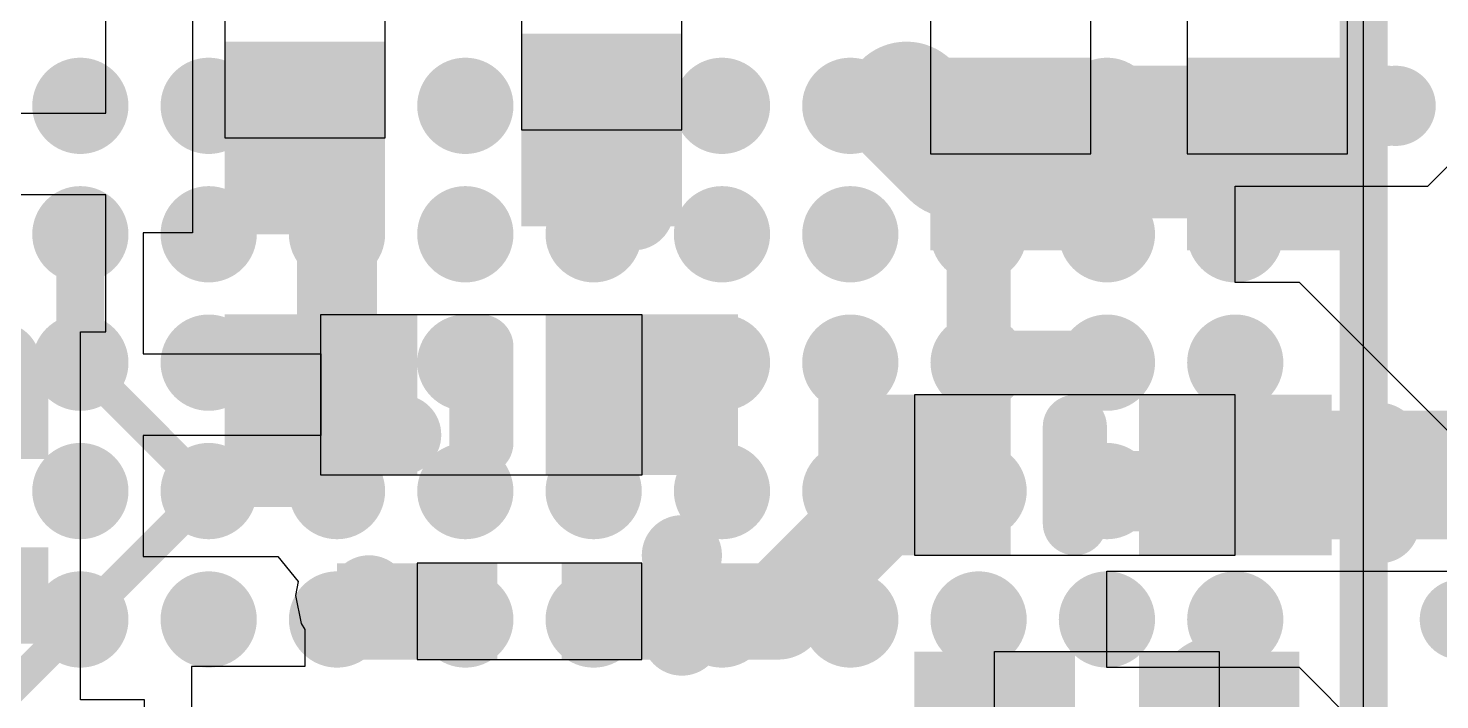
# Model space of a CAD drawing. Header units: millimetres. Extents: x 15 to 122, y 23 to 96.
# Drawn here: x 80.738 to 85.138, y 66.8 to 68.892 of the extents above; entities that cross this region are included whole.
import ezdxf

# ---------------------------------------------------------------- set-up
doc = ezdxf.new("R2010")
doc.units = ezdxf.units.MM
for name, color, linetype in [('Bottom Modules', 3, 'Continuous'), ('BottomLayer', 5, 'Continuous'), ('BottomOverlay', 54, 'Continuous'), ('BottomPaste', 16, 'Continuous'), ('TopLayer', 1, 'Continuous'), ('TopOverlay', 2, 'Continuous'), ('TopPaste', 8, 'Continuous'), ('TopSolder', 216, 'Continuous'), ('Upper Modules', 80, 'Continuous')]:
    doc.layers.add(name, color=color, linetype=linetype)

msp = doc.modelspace()

# ---------------------------------------------------------------- linework, layer by layer
at = {"layer": 'Bottom Modules'}
for points in [[(82.27498403999999, 69.57499673999999), (82.27498403999999, 68.57499874), (82.77498304, 68.57499874), (82.77498304, 69.57499673999999)], [(81.35002526, 69.54998028), (81.35002526, 68.54998228), (81.85002426, 68.54998228), (81.85002426, 69.54998028)], [(83.55000308, 69.50000324), (83.55000308, 68.5000027), (84.05000208, 68.5000027), (84.05000208, 69.50000324)], [(84.35002433999999, 69.49999815999999), (84.35002433999999, 68.50000015999998), (84.85002333999999, 68.50000015999998), (84.85002333999999, 69.49999815999999)], [(82.65002519999999, 68.00002402), (82.65002519999999, 67.50002502), (81.64997639999999, 67.50002502), (81.64997639999999, 68.00002402)], [(84.50001896, 67.25002298), (84.50001896, 67.75002198), (83.50002096, 67.75002198), (83.50002096, 67.25002298)], [(81.95002151999999, 67.22500144), (81.95002151999999, 66.92500204), (82.64999472, 66.92500204), (82.64999472, 67.22500144)], [(83.750023, 66.65000386), (83.750023, 66.95000326), (84.4499962, 66.95000326), (84.4499962, 66.65000386)]]:
    msp.add_lwpolyline(points, close=True, dxfattribs=at)
at = {"layer": 'BottomLayer'}
for p, q in [((80.97900492, 68.6269773), (80.97900492, 69.05397669999999)), ((81.25002545999999, 68.92526728), (81.25002545999999, 68.25402402)), ((79.77100632, 68.6269773), (80.97900492, 68.6269773)), ((80.97900492, 68.3729773), (79.77100632, 68.3729773)), ((80.97900492, 67.9459779), (80.97900492, 68.3729773)), ((81.25002545999999, 68.25402402), (81.09597699999999, 68.25402402)), ((81.09597699999999, 68.25402402), (81.09597699999999, 67.87702451999999)), ((80.89999822, 67.45000988), (80.89999822, 67.9459779)), ((80.89999822, 67.9459779), (80.97900492, 67.9459779)), ((81.09597699999999, 67.87702451999999), (81.6499764, 67.87702451999999)), ((81.6499764, 67.87702451999999), (81.6499764, 67.62302452)), ((81.6499764, 67.62302452), (81.09597699999999, 67.62302452)), ((81.09597699999999, 67.62302452), (81.09597699999999, 67.24602501999999)), ((80.9000033, 67.45000988), (80.89999822, 67.45000988)), ((80.90000583999999, 67.37499606), (80.9000033, 67.45000988)), ((80.90000076, 66.87500213999999), (80.90000076, 67.37499606)), ((80.90000076, 67.37499606), (80.90000076, 67.37499606)), ((80.90000076, 67.37499606), (80.90000076, 67.37499351999999)), ((80.90000076, 67.37499351999999), (80.90000583999999, 67.37499606)), ((81.09597699999999, 67.24602501999999), (81.5158517, 67.24602501999999)), ((81.5158517, 67.24602501999999), (81.57929328, 67.16872266)), ((81.57929328, 67.16872266), (81.57059631999999, 67.12500164)), ((81.57059631999999, 67.12500164), (81.58805882, 67.03721162)), ((81.58805882, 67.03721162), (81.60002222, 67.01930716)), ((81.60002222, 67.01930716), (81.60002222, 66.90402418)), ((81.60002222, 66.90402418), (81.24597415999999, 66.90402418)), ((81.24597415999999, 66.90402418), (81.24597415999999, 66.52702468)), ((80.9000033, 66.87500213999999), (80.90000076, 66.87500213999999)), ((80.9000033, 66.8749996), (80.9000033, 66.87500213999999)), ((80.9000033, 66.80002388), (80.9000033, 66.8749996)), ((80.9000033, 66.8749996), (80.9000033, 66.8749996)), ((80.9000033, 66.8749996), (80.9000033, 66.8749996)), ((81.10001813999999, 66.80002388), (80.9000033, 66.80002388)), ((81.10001813999999, 66.10002528), (81.10001813999999, 66.80002388))]:
    msp.add_line(p, q, dxfattribs=at)
for points, const_width in [([(82.56250188, 68.72500097999999, 1), (82.68750036, 68.72500097999999, 1)], 0.12499848), ([(83.37500216, 68.64999986, 1), (83.57500175999999, 68.64999986, 1)], 0.1999996), ([(81.43750032, 68.64999986, 1), (81.5624988, 68.64999986, 1)], 0.12499848), ([(83.41250271999999, 68.64999986, 1), (83.5375012, 68.64999986, 1)], 0.12499848), ([(83.8875005, 68.64999986, 1), (84.01249897999999, 68.64999986, 1)], 0.12499848), ([(83.52499931999999, 68.5000027, 1), (83.72499891999999, 68.5000027, 1)], 0.1999996), ([(83.52499931999999, 68.5000027, 1), (83.72499891999999, 68.5000027, 1)], 0.1999996), ([(83.70000277999999, 68.5000027, 1), (83.90000237999999, 68.5000027, 1)], 0.1999996), ([(83.84999993999999, 68.5000027, 1), (84.04999954, 68.5000027, 1)], 0.1999996), ([(84.50002149999999, 68.5000027, 1), (84.7000211, 68.5000027, 1)], 0.1999996), ([(84.50002149999999, 68.5000027, 1), (84.7000211, 68.5000027, 1)], 0.1999996), ([(84.50002404, 68.50000016, 1), (84.70002364, 68.50000016, 1)], 0.1999996), ([(81.43750032, 68.37499914, 1), (81.5624988, 68.37499914, 1)], 0.12499848), ([(82.56250188, 68.32500178, 1), (82.68750036, 68.32500178, 1)], 0.12499848), ([(81.41250164, 67.87500014, 1), (81.53750011999999, 67.87500014, 1)], 0.12499848), ([(81.76250094, 67.87500014, 1), (81.88749942, 67.87500014, 1)], 0.12499848), ([(80.58750202, 67.85000146, 1), (80.71250049999999, 67.85000146, 1)], 0.12499848), ([(82.46250208, 67.72500044, 1), (82.58750056, 67.72500044, 1)], 0.12499848), ([(82.71250158, 67.72500044, 1), (82.83750006, 67.72500044, 1)], 0.12499848), ([(83.61250231999999, 67.65000186, 1), (83.73750079999999, 67.65000186, 1)], 0.12499848), ([(81.58750255999999, 67.62500064, 1), (81.71250103999999, 67.62500064, 1)], 0.12499848), ([(81.83750205999999, 67.62500064, 1), (81.96250054, 67.62500064, 1)], 0.12499848), ([(84.88750103999999, 67.60000196, 1), (85.01249951999999, 67.60000196, 1)], 0.12499848), ([(84.40001916, 67.50002248, 1), (84.60001876, 67.50002248, 1)], 0.1999996), ([(83.42502238, 67.50002248, 1), (83.57501954, 67.50002248, 1)], 0.1499997), ([(83.61250231999999, 67.37500114, 1), (83.73750079999999, 67.37500114, 1)], 0.12499848), ([(84.88750103999999, 67.34999992, 1), (85.01249951999999, 67.34999992, 1)], 0.12499848), ([(82.71250158, 67.25000265999999, 1), (82.83750006, 67.25000265999999, 1)], 0.12499848), ([(81.73750226, 67.12500164, 1), (81.86250074, 67.12500164, 1)], 0.12499848), ([(82.57499614, 67.07500173999999, 1), (82.7249933, 67.07500173999999, 1)], 0.1499997), ([(83.00000164, 67.07500173999999, 1), (83.14999879999999, 67.07500173999999, 1)], 0.1499997), ([(83.00000164, 67.07500173999999, 1), (83.14999879999999, 67.07500173999999, 1)], 0.1499997), ([(82.71250158, 67.00000062, 1), (82.83750006, 67.00000062, 1)], 0.12499848), ([(84.3499964, 66.80000356, 1), (84.549996, 66.80000356, 1)], 0.1999996), ([(83.68752375999999, 66.80000356, 1), (83.81252223999999, 66.80000356, 1)], 0.12499848), ([(84.26250102, 66.75000112, 1), (84.38749949999999, 66.75000112, 1)], 0.12499848), ([(84.51250051999999, 66.75000112, 1), (84.63749899999999, 66.75000112, 1)], 0.12499848)]:
    msp.add_lwpolyline(points, format="xyb", close=True, dxfattribs=dict(at, const_width=const_width))
for points, const_width in [([(83.47500196, 68.64999986), (83.62499912, 68.5000027)], 0.3999992), ([(83.62499912, 68.5000027), (83.80000258, 68.5000027)], 0.3999992), ([(83.94999974, 68.5000027), (84.6000213, 68.5000027)], 0.3999992), ([(84.6000213, 68.5000027), (84.60002383999999, 68.50000016)], 0.3999992), ([(84.50001895999999, 67.50002248), (85.59996342, 67.50002248)], 0.3999992), ([(83.07500021999999, 67.07500173999999), (83.50002096, 67.50002248)], 0.2999994), ([(82.64999472, 67.07500173999999), (83.07500021999999, 67.07500173999999)], 0.2999994), ([(84.4499962, 65.97500647999999), (84.4499962, 66.80000356)], 0.3999992)]:
    msp.add_lwpolyline(points, dxfattribs=dict(at, const_width=const_width))
for points in [[(82.27498403999999, 68.27499934), (82.77498304, 68.27499934), (82.27498403999999, 68.87499814), (82.77498304, 68.87499814)], [(81.35002526, 68.24998287999999), (81.85002426, 68.24998287999999), (81.35002526, 68.84998168), (81.85002426, 68.84998168)], [(83.55000308, 68.20000329999999), (84.05000208, 68.20000329999999), (83.55000308, 68.8000021), (84.05000208, 68.8000021)], [(84.35002433999999, 68.20000076), (84.85002333999999, 68.20000076), (84.35002433999999, 68.79999955999999), (84.85002333999999, 68.79999955999999)], [(81.94997579999999, 67.50002502), (81.94997579999999, 68.00002402), (81.349977, 67.50002502), (81.349977, 68.00002402)], [(82.95002459999999, 67.50002502), (82.95002459999999, 68.00002402), (82.3500258, 67.50002502), (82.3500258, 68.00002402)], [(80.79999842, 67.5500046), (80.79999842, 67.850004), (80.29999941999999, 67.5500046), (80.29999941999999, 67.850004)], [(83.80002035999999, 67.25002298), (83.80002035999999, 67.75002198), (83.20002156, 67.25002298), (83.20002156, 67.75002198)], [(84.80001836, 67.25002298), (84.80001836, 67.75002198), (84.20001956, 67.25002298), (84.20001956, 67.75002198)], [(80.80000095999999, 66.9749994), (80.80000095999999, 67.27499879999999), (80.30000195999999, 66.9749994), (80.30000195999999, 67.27499879999999)], [(81.70002201999999, 67.22500144), (81.70002201999999, 66.92500204), (82.20002102, 67.22500144), (82.20002102, 66.92500204)], [(82.39999522, 67.22500144), (82.39999522, 66.92500204), (82.89999422, 67.22500144), (82.89999422, 66.92500204)], [(83.5000235, 66.95000326), (83.5000235, 66.65000386), (84.0000225, 66.95000326), (84.0000225, 66.65000386)], [(84.1999967, 66.95000326), (84.1999967, 66.65000386), (84.6999957, 66.95000326), (84.6999957, 66.65000386)]]:
    msp.add_solid(points, dxfattribs=at)
at = {"layer": 'BottomOverlay', "const_width": 0.1999996}
for points in [[(82.1500008, 67.60001212), (82.1500008, 67.89998612)], [(83.99999455999999, 67.35001007999999), (83.99999455999999, 67.64998408)]]:
    msp.add_lwpolyline(points, dxfattribs=at)
at = {"layer": 'BottomOverlay', "const_width": 0.0999998}
for points in [[(82.1000009, 67.89998612, 1), (82.20000069999999, 67.89998612, 1)], [(83.94999466, 67.64998408, 1), (84.04999446, 67.64998408, 1)], [(82.1000009, 67.60001212, 1), (82.20000069999999, 67.60001212, 1)], [(83.94999466, 67.35001007999999, 1), (84.04999446, 67.35001007999999, 1)]]:
    msp.add_lwpolyline(points, format="xyb", close=True, dxfattribs=at)
at = {"layer": 'BottomPaste'}
for points in [[(82.27498403999999, 68.27499934), (82.77498304, 68.27499934), (82.27498403999999, 68.87499814), (82.77498304, 68.87499814)], [(82.27498403999999, 68.27499934), (82.77498304, 68.27499934), (82.27498403999999, 68.87499814), (82.77498304, 68.87499814)], [(81.35002526, 68.24998287999999), (81.85002426, 68.24998287999999), (81.35002526, 68.84998168), (81.85002426, 68.84998168)], [(81.35002526, 68.24998287999999), (81.85002426, 68.24998287999999), (81.35002526, 68.84998168), (81.85002426, 68.84998168)], [(83.55000308, 68.20000329999999), (84.05000208, 68.20000329999999), (83.55000308, 68.8000021), (84.05000208, 68.8000021)], [(83.55000308, 68.20000329999999), (84.05000208, 68.20000329999999), (83.55000308, 68.8000021), (84.05000208, 68.8000021)], [(84.35002433999999, 68.20000076), (84.85002333999999, 68.20000076), (84.35002433999999, 68.79999955999999), (84.85002333999999, 68.79999955999999)], [(84.35002433999999, 68.20000076), (84.85002333999999, 68.20000076), (84.35002433999999, 68.79999955999999), (84.85002333999999, 68.79999955999999)], [(81.94997579999999, 67.50002502), (81.94997579999999, 68.00002402), (81.349977, 67.50002502), (81.349977, 68.00002402)], [(81.94997579999999, 67.50002502), (81.94997579999999, 68.00002402), (81.349977, 67.50002502), (81.349977, 68.00002402)], [(82.95002459999999, 67.50002502), (82.95002459999999, 68.00002402), (82.3500258, 67.50002502), (82.3500258, 68.00002402)], [(82.95002459999999, 67.50002502), (82.95002459999999, 68.00002402), (82.3500258, 67.50002502), (82.3500258, 68.00002402)], [(80.79999842, 67.5500046), (80.79999842, 67.850004), (80.29999941999999, 67.5500046), (80.29999941999999, 67.850004)], [(80.79999842, 67.5500046), (80.79999842, 67.850004), (80.29999941999999, 67.5500046), (80.29999941999999, 67.850004)], [(83.80002035999999, 67.25002298), (83.80002035999999, 67.75002198), (83.20002156, 67.25002298), (83.20002156, 67.75002198)], [(83.80002035999999, 67.25002298), (83.80002035999999, 67.75002198), (83.20002156, 67.25002298), (83.20002156, 67.75002198)], [(84.80001836, 67.25002298), (84.80001836, 67.75002198), (84.20001956, 67.25002298), (84.20001956, 67.75002198)], [(84.80001836, 67.25002298), (84.80001836, 67.75002198), (84.20001956, 67.25002298), (84.20001956, 67.75002198)], [(80.80000095999999, 66.9749994), (80.80000095999999, 67.27499879999999), (80.30000195999999, 66.9749994), (80.30000195999999, 67.27499879999999)], [(80.80000095999999, 66.9749994), (80.80000095999999, 67.27499879999999), (80.30000195999999, 66.9749994), (80.30000195999999, 67.27499879999999)], [(81.70002201999999, 67.22500144), (81.70002201999999, 66.92500204), (82.20002102, 67.22500144), (82.20002102, 66.92500204)], [(81.70002201999999, 67.22500144), (81.70002201999999, 66.92500204), (82.20002102, 67.22500144), (82.20002102, 66.92500204)], [(82.39999522, 67.22500144), (82.39999522, 66.92500204), (82.89999422, 67.22500144), (82.89999422, 66.92500204)], [(82.39999522, 67.22500144), (82.39999522, 66.92500204), (82.89999422, 67.22500144), (82.89999422, 66.92500204)], [(83.5000235, 66.95000326), (83.5000235, 66.65000386), (84.0000225, 66.95000326), (84.0000225, 66.65000386)], [(83.5000235, 66.95000326), (83.5000235, 66.65000386), (84.0000225, 66.95000326), (84.0000225, 66.65000386)], [(84.1999967, 66.95000326), (84.1999967, 66.65000386), (84.6999957, 66.95000326), (84.6999957, 66.65000386)], [(84.1999967, 66.95000326), (84.1999967, 66.65000386), (84.6999957, 66.95000326), (84.6999957, 66.65000386)]]:
    msp.add_solid(points, dxfattribs=at)
at = {"layer": 'TopLayer'}
for p, q in [((85.09999997999999, 68.40000035999999), (85.39999938, 68.69999976)), ((84.50000118, 68.10000096), (84.50000118, 68.40000035999999)), ((84.50000118, 68.40000035999999), (85.09999997999999, 68.40000035999999)), ((84.70000078, 68.10000096), (84.50000118, 68.10000096)), ((85.40000192, 67.39999981999999), (84.70000078, 68.10000096)), ((84.10000198, 66.90000082), (84.10000198, 67.20000021999999)), ((84.10000198, 67.20000021999999), (87.60000006, 67.20000021999999)), ((84.70000078, 66.90000082), (84.10000198, 66.90000082)), ((84.90000038, 66.70000121999999), (84.70000078, 66.90000082))]:
    msp.add_line(p, q, dxfattribs=at)
for points, const_width in [([(80.82499709999999, 68.64997953999999, 1), (80.97499426, 68.64997953999999, 1)], 0.1499997), ([(80.83749644, 68.64997953999999, 1), (80.96249492, 68.64997953999999, 1)], 0.12499848), ([(81.2249963, 68.64997953999999, 1), (81.37499346, 68.64997953999999, 1)], 0.1499997), ([(81.23749563999999, 68.64999478, 1), (81.36249412, 68.64999478, 1)], 0.12499848), ([(81.62499804, 68.64997953999999, 1), (81.77499519999999, 68.64997953999999, 1)], 0.1499997), ([(81.63749738, 68.64997953999999, 1), (81.76249586, 68.64997953999999, 1)], 0.12499848), ([(82.02499723999999, 68.64997953999999, 1), (82.17499439999999, 68.64997953999999, 1)], 0.1499997), ([(82.03749658, 68.64997953999999, 1), (82.16249506, 68.64997953999999, 1)], 0.12499848), ([(82.42499644, 68.64997953999999, 1), (82.5749936, 68.64997953999999, 1)], 0.1499997), ([(82.43749577999999, 68.64997953999999, 1), (82.56249426, 68.64997953999999, 1)], 0.12499848), ([(82.82499818, 68.64997953999999, 1), (82.97499533999999, 68.64997953999999, 1)], 0.1499997), ([(82.83749752, 68.64997953999999, 1), (82.962496, 68.64997953999999, 1)], 0.12499848), ([(83.22499737999999, 68.64997953999999, 1), (83.37499453999999, 68.64997953999999, 1)], 0.1499997), ([(83.23749672, 68.64997953999999, 1), (83.3624952, 68.64997953999999, 1)], 0.12499848), ([(83.62499658, 68.64997953999999, 1), (83.77499374, 68.64997953999999, 1)], 0.1499997), ([(83.63749591999999, 68.64997953999999, 1), (83.7624944, 68.64997953999999, 1)], 0.12499848), ([(84.02499578, 68.64997953999999, 1), (84.17499294, 68.64997953999999, 1)], 0.1499997), ([(84.03749511999999, 68.64997953999999, 1), (84.16249359999999, 68.64997953999999, 1)], 0.12499848), ([(84.03749511999999, 68.64997953999999, 1), (84.16249359999999, 68.64997953999999, 1)], 0.12499848), ([(84.42499751999999, 68.64997953999999, 1), (84.57499467999999, 68.64997953999999, 1)], 0.1499997), ([(84.43749432, 68.64997953999999, 1), (84.5624928, 68.64997953999999, 1)], 0.12499848), ([(84.43749686, 68.64997953999999, 1), (84.56249534, 68.64997953999999, 1)], 0.12499848), ([(84.43749686, 68.64997953999999, 1), (84.56249534, 68.64997953999999, 1)], 0.12499848), ([(84.91248193999999, 68.64997953999999, 1), (85.03748042, 68.64997953999999, 1)], 0.12499848), ([(84.91248193999999, 68.64997953999999, 1), (85.03748042, 68.64997953999999, 1)], 0.12499848), ([(84.91250226, 68.64999986, 1), (85.03750074, 68.64999986, 1)], 0.12499848), ([(84.93750093999999, 68.64999986, 1), (85.06249942, 68.64999986, 1)], 0.12499848), ([(81.24999498, 68.64999478, 1), (81.34999477999999, 68.64999478, 1)], 0.0999998), ([(81.24999498, 68.64997953999999, 1), (81.34999477999999, 68.64997953999999, 1)], 0.0999998), ([(80.82499709999999, 68.24998034, 1), (80.97499426, 68.24998034, 1)], 0.1499997), ([(81.2249963, 68.24998034, 1), (81.37499346, 68.24998034, 1)], 0.1499997), ([(81.62499804, 68.24998034, 1), (81.77499519999999, 68.24998034, 1)], 0.1499997), ([(82.02499723999999, 68.24998034, 1), (82.17499439999999, 68.24998034, 1)], 0.1499997), ([(82.42499644, 68.24998034, 1), (82.5749936, 68.24998034, 1)], 0.1499997), ([(82.82499818, 68.24998034, 1), (82.97499533999999, 68.24998034, 1)], 0.1499997), ([(83.22499737999999, 68.24998034, 1), (83.37499453999999, 68.24998034, 1)], 0.1499997), ([(83.62499658, 68.24998034, 1), (83.77499374, 68.24998034, 1)], 0.1499997), ([(84.02499578, 68.24998034, 1), (84.17499294, 68.24998034, 1)], 0.1499997), ([(84.42499751999999, 68.24998034, 1), (84.57499467999999, 68.24998034, 1)], 0.1499997), ([(81.23749563999999, 68.24998034, 1), (81.36249412, 68.24998034, 1)], 0.12499848), ([(81.63749738, 68.24998034, 1), (81.76249586, 68.24998034, 1)], 0.12499848), ([(82.03749658, 68.24998034, 1), (82.16249506, 68.24998034, 1)], 0.12499848), ([(82.43749577999999, 68.24998034, 1), (82.56249426, 68.24998034, 1)], 0.12499848), ([(82.83749752, 68.24998034, 1), (82.962496, 68.24998034, 1)], 0.12499848), ([(83.23749672, 68.24998034, 1), (83.3624952, 68.24998034, 1)], 0.12499848), ([(83.64999526, 68.24998034, 1), (83.74999505999999, 68.24998034, 1)], 0.0999998), ([(84.03749511999999, 68.24999303999999, 1), (84.16249359999999, 68.24999303999999, 1)], 0.12499848), ([(84.03749511999999, 68.24999303999999, 1), (84.16249359999999, 68.24999303999999, 1)], 0.12499848), ([(84.03749511999999, 68.24998034, 1), (84.16249359999999, 68.24998034, 1)], 0.12499848), ([(80.86249511999999, 68.24998034, 1), (80.93749624, 68.24998034, 1)], 0.07499858), ([(80.82499709999999, 67.84998114, 1), (80.97499426, 67.84998114, 1)], 0.1499997), ([(81.2249963, 67.84998114, 1), (81.37499346, 67.84998114, 1)], 0.1499997), ([(81.62499804, 67.84998114, 1), (81.77499519999999, 67.84998114, 1)], 0.1499997), ([(82.02499723999999, 67.84998114, 1), (82.17499439999999, 67.84998114, 1)], 0.1499997), ([(82.42499644, 67.84998114, 1), (82.5749936, 67.84998114, 1)], 0.1499997), ([(82.82499818, 67.84998114, 1), (82.97499533999999, 67.84998114, 1)], 0.1499997), ([(83.22499737999999, 67.84998114, 1), (83.37499453999999, 67.84998114, 1)], 0.1499997), ([(83.62499658, 67.84998114, 1), (83.77499374, 67.84998114, 1)], 0.1499997), ([(84.02499578, 67.84998114, 1), (84.17499294, 67.84998114, 1)], 0.1499997), ([(84.42499751999999, 67.84998114, 1), (84.57499467999999, 67.84998114, 1)], 0.1499997), ([(80.83750151999999, 67.85000146, 1), (80.96249999999999, 67.85000146, 1)], 0.12499848), ([(81.23749563999999, 67.84998114, 1), (81.36249412, 67.84998114, 1)], 0.12499848), ([(81.63749738, 67.85000654, 1), (81.76249586, 67.85000654, 1)], 0.12499848), ([(81.63749738, 67.85000654, 1), (81.76249586, 67.85000654, 1)], 0.12499848), ([(81.63750246, 67.85000146, 1), (81.76250094, 67.85000146, 1)], 0.12499848), ([(81.63750246, 67.85000146, 1), (81.76250094, 67.85000146, 1)], 0.12499848), ([(82.43749577999999, 67.84998114, 1), (82.56249426, 67.84998114, 1)], 0.12499848), ([(82.83749752, 67.84998114, 1), (82.962496, 67.84998114, 1)], 0.12499848), ([(83.23749672, 67.84998114, 1), (83.3624952, 67.84998114, 1)], 0.12499848), ([(83.63749591999999, 67.84999638, 1), (83.7624944, 67.84999638, 1)], 0.12499848), ([(83.64999526, 67.84999638, 1), (83.74999505999999, 67.84999638, 1)], 0.0999998), ([(83.64999526, 67.84999638, 1), (83.74999505999999, 67.84999638, 1)], 0.0999998), ([(83.64999526, 67.84998114, 1), (83.74999505999999, 67.84998114, 1)], 0.0999998), ([(83.64999526, 67.84998114, 1), (83.74999505999999, 67.84998114, 1)], 0.0999998), ([(84.04999446, 67.84998114, 1), (84.14999426, 67.84998114, 1)], 0.0999998), ([(84.43749686, 67.84998114, 1), (84.56249534, 67.84998114, 1)], 0.12499848), ([(80.86249511999999, 67.84998114, 1), (80.93749624, 67.84998114, 1)], 0.07499858), ([(80.874997, 67.84998114, 1), (80.92499436, 67.84998114, 1)], 0.0499999), ([(80.82499709999999, 67.44997939999999, 1), (80.97499426, 67.44997939999999, 1)], 0.1499997), ([(81.2249963, 67.44997939999999, 1), (81.37499346, 67.44997939999999, 1)], 0.1499997), ([(81.62499804, 67.44997939999999, 1), (81.77499519999999, 67.44997939999999, 1)], 0.1499997), ([(82.02499723999999, 67.44997939999999, 1), (82.17499439999999, 67.44997939999999, 1)], 0.1499997), ([(82.42499644, 67.44997939999999, 1), (82.5749936, 67.44997939999999, 1)], 0.1499997), ([(82.82499818, 67.44997939999999, 1), (82.97499533999999, 67.44997939999999, 1)], 0.1499997), ([(83.22499737999999, 67.44997939999999, 1), (83.37499453999999, 67.44997939999999, 1)], 0.1499997), ([(83.62499658, 67.44997939999999, 1), (83.77499374, 67.44997939999999, 1)], 0.1499997), ([(84.02499578, 67.44997939999999, 1), (84.17499294, 67.44997939999999, 1)], 0.1499997), ([(84.42499751999999, 67.44997939999999, 1), (84.57499467999999, 67.44997939999999, 1)], 0.1499997), ([(80.83750151999999, 67.44999972, 1), (80.96249999999999, 67.44999972, 1)], 0.12499848), ([(82.03749658, 67.44997939999999, 1), (82.16249506, 67.44997939999999, 1)], 0.12499848), ([(82.83749752, 67.44997939999999, 1), (82.962496, 67.44997939999999, 1)], 0.12499848), ([(83.23749672, 67.44997939999999, 1), (83.3624952, 67.44997939999999, 1)], 0.12499848), ([(83.637501, 67.44999972, 1), (83.76249947999999, 67.44999972, 1)], 0.12499848), ([(84.03749511999999, 67.4499921, 1), (84.16249359999999, 67.4499921, 1)], 0.12499848), ([(84.03749511999999, 67.4499921, 1), (84.16249359999999, 67.4499921, 1)], 0.12499848), ([(84.03749511999999, 67.44997939999999, 1), (84.16249359999999, 67.44997939999999, 1)], 0.12499848), ([(84.03750274, 67.44999972, 1), (84.16250122, 67.44999972, 1)], 0.12499848), ([(84.03752306, 67.44997939999999, 1), (84.16252154, 67.44997939999999, 1)], 0.12499848), ([(84.03752306, 67.44997939999999, 1), (84.16252154, 67.44997939999999, 1)], 0.12499848), ([(84.43749686, 67.44997939999999, 1), (84.56249534, 67.44997939999999, 1)], 0.12499848), ([(84.43749686, 67.44997939999999, 1), (84.56249534, 67.44997939999999, 1)], 0.12499848), ([(84.43751718, 67.44999972, 1), (84.56251565999999, 67.44999972, 1)], 0.12499848), ([(84.43751718, 67.44999972, 1), (84.56251565999999, 67.44999972, 1)], 0.12499848), ([(84.88750103999999, 67.44999972, 1), (85.01249951999999, 67.44999972, 1)], 0.12499848), ([(84.88750103999999, 67.44999972, 1), (85.01249951999999, 67.44999972, 1)], 0.12499848), ([(81.27499619999999, 67.44998194, 1), (81.32499356, 67.44998194, 1)], 0.0499999), ([(81.27499619999999, 67.44998194, 1), (81.32499356, 67.44998194, 1)], 0.0499999), ([(81.27499619999999, 67.44997939999999, 1), (81.32499356, 67.44997939999999, 1)], 0.0499999), ([(81.27499619999999, 67.44997939999999, 1), (81.32499356, 67.44997939999999, 1)], 0.0499999), ([(81.27499619999999, 67.44997939999999, 1), (81.32499356, 67.44997939999999, 1)], 0.0499999), ([(81.67499794, 67.44997939999999, 1), (81.72499529999999, 67.44997939999999, 1)], 0.0499999), ([(80.82499709999999, 67.0499802, 1), (80.97499426, 67.0499802, 1)], 0.1499997), ([(81.2249963, 67.0499802, 1), (81.37499346, 67.0499802, 1)], 0.1499997), ([(81.62499804, 67.0499802, 1), (81.77499519999999, 67.0499802, 1)], 0.1499997), ([(82.02499723999999, 67.0499802, 1), (82.17499439999999, 67.0499802, 1)], 0.1499997), ([(82.42499644, 67.0499802, 1), (82.5749936, 67.0499802, 1)], 0.1499997), ([(82.82499818, 67.0499802, 1), (82.97499533999999, 67.0499802, 1)], 0.1499997), ([(83.22499737999999, 67.0499802, 1), (83.37499453999999, 67.0499802, 1)], 0.1499997), ([(83.62499658, 67.0499802, 1), (83.77499374, 67.0499802, 1)], 0.1499997), ([(84.02499578, 67.0499802, 1), (84.17499294, 67.0499802, 1)], 0.1499997), ([(84.42499751999999, 67.0499802, 1), (84.57499467999999, 67.0499802, 1)], 0.1499997), ([(80.83749644, 67.0499802, 1), (80.96249492, 67.0499802, 1)], 0.12499848), ([(81.23749563999999, 67.0499802, 1), (81.36249412, 67.0499802, 1)], 0.12499848), ([(81.63749738, 67.0499802, 1), (81.76249586, 67.0499802, 1)], 0.12499848), ([(82.83749752, 67.0499802, 1), (82.962496, 67.0499802, 1)], 0.12499848), ([(83.23749672, 67.0499802, 1), (83.3624952, 67.0499802, 1)], 0.12499848), ([(83.63749591999999, 67.0499802, 1), (83.7624944, 67.0499802, 1)], 0.12499848), ([(84.03749511999999, 67.04999289999999, 1), (84.16249359999999, 67.04999289999999, 1)], 0.12499848), ([(84.03749511999999, 67.04999289999999, 1), (84.16249359999999, 67.04999289999999, 1)], 0.12499848), ([(84.03749511999999, 67.0499802, 1), (84.16249359999999, 67.0499802, 1)], 0.12499848), ([(84.43749686, 67.0499802, 1), (84.56249534, 67.0499802, 1)], 0.12499848), ([(85.13750053999999, 67.05000052, 1), (85.26249901999999, 67.05000052, 1)], 0.12499848), ([(80.874997, 67.0499802, 1), (80.92499436, 67.0499802, 1)], 0.0499999), ([(80.874997, 67.0499802, 1), (80.92499436, 67.0499802, 1)], 0.0499999)]:
    msp.add_lwpolyline(points, format="xyb", close=True, dxfattribs=dict(at, const_width=const_width))
for points, const_width in [([(84.09999436, 68.64997953999999), (84.49999609999999, 68.64997953999999)], 0.2499995), ([(84.49999609999999, 68.64997953999999), (84.97498118, 68.64997953999999)], 0.2499995), ([(84.97498118, 68.64997953999999), (84.97500149999999, 68.64999986)], 0.2499995), ([(81.29999488, 68.64997953999999), (81.29999488, 68.64999478)], 0.1999996), ([(81.69999662, 67.85000654), (81.69999662, 68.24998034)], 0.2499995), ([(83.69999516, 67.84999638), (83.69999516, 68.24998034)], 0.1999996), ([(84.09999436, 68.24998034), (84.09999436, 68.24999303999999)], 0.2499995), ([(80.89999567999999, 67.84998114), (80.89999567999999, 68.24998034)], 0.1499997), ([(81.69999662, 67.85000654), (81.7000017, 67.85000146)], 0.2499995), ([(83.69999516, 67.84998114), (83.69999516, 67.84999638)], 0.1999996), ([(83.69999516, 67.84998114), (84.09999436, 67.84998114)], 0.1999996), ([(80.89999567999999, 67.84998114), (81.29999488, 67.44998194)], 0.0999998), ([(84.09999436, 67.44997939999999), (84.09999436, 67.4499921)], 0.2499995), ([(84.10000198, 67.44999972), (84.10002229999999, 67.44997939999999)], 0.2499995), ([(84.10002229999999, 67.44997939999999), (84.49999609999999, 67.44997939999999)], 0.2499995), ([(84.49999609999999, 67.44997939999999), (84.50001642, 67.44999972)], 0.2499995), ([(84.50001642, 67.44999972), (84.95000028, 67.44999972)], 0.2499995), ([(80.89999567999999, 67.0499802), (81.29999488, 67.44997939999999)], 0.0999998), ([(81.29999488, 67.44997939999999), (81.29999488, 67.44998194)], 0.0999998), ([(81.29999488, 67.44997939999999), (81.69999662, 67.44997939999999)], 0.0999998), ([(84.09999436, 67.0499802), (84.09999436, 67.04999289999999)], 0.2499995), ([(80.49999648, 66.649981), (80.89999567999999, 67.0499802)], 0.0999998)]:
    msp.add_lwpolyline(points, dxfattribs=dict(at, const_width=const_width))
at = {"layer": 'TopOverlay', "const_width": 0.1499997}
msp.add_lwpolyline([(84.8999953, 64.24998072), (84.8999953, 69.84997967999999)], dxfattribs=at)
at = {"layer": 'TopPaste', "const_width": 0.1499997}
for points in [[(80.82499709999999, 68.64997953999999, 1), (80.97499426, 68.64997953999999, 1)], [(80.82499709999999, 68.64997953999999, 1), (80.97499426, 68.64997953999999, 1)], [(81.2249963, 68.64997953999999, 1), (81.37499346, 68.64997953999999, 1)], [(81.2249963, 68.64997953999999, 1), (81.37499346, 68.64997953999999, 1)], [(81.62499804, 68.64997953999999, 1), (81.77499519999999, 68.64997953999999, 1)], [(81.62499804, 68.64997953999999, 1), (81.77499519999999, 68.64997953999999, 1)], [(82.02499723999999, 68.64997953999999, 1), (82.17499439999999, 68.64997953999999, 1)], [(82.02499723999999, 68.64997953999999, 1), (82.17499439999999, 68.64997953999999, 1)], [(82.42499644, 68.64997953999999, 1), (82.5749936, 68.64997953999999, 1)], [(82.42499644, 68.64997953999999, 1), (82.5749936, 68.64997953999999, 1)], [(82.82499818, 68.64997953999999, 1), (82.97499533999999, 68.64997953999999, 1)], [(82.82499818, 68.64997953999999, 1), (82.97499533999999, 68.64997953999999, 1)], [(83.22499737999999, 68.64997953999999, 1), (83.37499453999999, 68.64997953999999, 1)], [(83.22499737999999, 68.64997953999999, 1), (83.37499453999999, 68.64997953999999, 1)], [(83.62499658, 68.64997953999999, 1), (83.77499374, 68.64997953999999, 1)], [(83.62499658, 68.64997953999999, 1), (83.77499374, 68.64997953999999, 1)], [(84.02499578, 68.64997953999999, 1), (84.17499294, 68.64997953999999, 1)], [(84.02499578, 68.64997953999999, 1), (84.17499294, 68.64997953999999, 1)], [(84.42499751999999, 68.64997953999999, 1), (84.57499467999999, 68.64997953999999, 1)], [(84.42499751999999, 68.64997953999999, 1), (84.57499467999999, 68.64997953999999, 1)], [(80.82499709999999, 68.24998034, 1), (80.97499426, 68.24998034, 1)], [(80.82499709999999, 68.24998034, 1), (80.97499426, 68.24998034, 1)], [(81.2249963, 68.24998034, 1), (81.37499346, 68.24998034, 1)], [(81.2249963, 68.24998034, 1), (81.37499346, 68.24998034, 1)], [(81.62499804, 68.24998034, 1), (81.77499519999999, 68.24998034, 1)], [(81.62499804, 68.24998034, 1), (81.77499519999999, 68.24998034, 1)], [(82.02499723999999, 68.24998034, 1), (82.17499439999999, 68.24998034, 1)], [(82.02499723999999, 68.24998034, 1), (82.17499439999999, 68.24998034, 1)], [(82.42499644, 68.24998034, 1), (82.5749936, 68.24998034, 1)], [(82.42499644, 68.24998034, 1), (82.5749936, 68.24998034, 1)], [(82.82499818, 68.24998034, 1), (82.97499533999999, 68.24998034, 1)], [(82.82499818, 68.24998034, 1), (82.97499533999999, 68.24998034, 1)], [(83.22499737999999, 68.24998034, 1), (83.37499453999999, 68.24998034, 1)], [(83.22499737999999, 68.24998034, 1), (83.37499453999999, 68.24998034, 1)], [(83.62499658, 68.24998034, 1), (83.77499374, 68.24998034, 1)], [(83.62499658, 68.24998034, 1), (83.77499374, 68.24998034, 1)], [(84.02499578, 68.24998034, 1), (84.17499294, 68.24998034, 1)], [(84.02499578, 68.24998034, 1), (84.17499294, 68.24998034, 1)], [(84.42499751999999, 68.24998034, 1), (84.57499467999999, 68.24998034, 1)], [(84.42499751999999, 68.24998034, 1), (84.57499467999999, 68.24998034, 1)], [(80.82499709999999, 67.84998114, 1), (80.97499426, 67.84998114, 1)], [(80.82499709999999, 67.84998114, 1), (80.97499426, 67.84998114, 1)], [(81.2249963, 67.84998114, 1), (81.37499346, 67.84998114, 1)], [(81.2249963, 67.84998114, 1), (81.37499346, 67.84998114, 1)], [(81.62499804, 67.84998114, 1), (81.77499519999999, 67.84998114, 1)], [(81.62499804, 67.84998114, 1), (81.77499519999999, 67.84998114, 1)], [(82.02499723999999, 67.84998114, 1), (82.17499439999999, 67.84998114, 1)], [(82.02499723999999, 67.84998114, 1), (82.17499439999999, 67.84998114, 1)], [(82.42499644, 67.84998114, 1), (82.5749936, 67.84998114, 1)], [(82.42499644, 67.84998114, 1), (82.5749936, 67.84998114, 1)], [(82.82499818, 67.84998114, 1), (82.97499533999999, 67.84998114, 1)], [(82.82499818, 67.84998114, 1), (82.97499533999999, 67.84998114, 1)], [(83.22499737999999, 67.84998114, 1), (83.37499453999999, 67.84998114, 1)], [(83.22499737999999, 67.84998114, 1), (83.37499453999999, 67.84998114, 1)], [(83.62499658, 67.84998114, 1), (83.77499374, 67.84998114, 1)], [(83.62499658, 67.84998114, 1), (83.77499374, 67.84998114, 1)], [(84.02499578, 67.84998114, 1), (84.17499294, 67.84998114, 1)], [(84.02499578, 67.84998114, 1), (84.17499294, 67.84998114, 1)], [(84.42499751999999, 67.84998114, 1), (84.57499467999999, 67.84998114, 1)], [(84.42499751999999, 67.84998114, 1), (84.57499467999999, 67.84998114, 1)], [(80.82499709999999, 67.44997939999999, 1), (80.97499426, 67.44997939999999, 1)], [(80.82499709999999, 67.44997939999999, 1), (80.97499426, 67.44997939999999, 1)], [(81.2249963, 67.44997939999999, 1), (81.37499346, 67.44997939999999, 1)], [(81.2249963, 67.44997939999999, 1), (81.37499346, 67.44997939999999, 1)], [(81.62499804, 67.44997939999999, 1), (81.77499519999999, 67.44997939999999, 1)], [(81.62499804, 67.44997939999999, 1), (81.77499519999999, 67.44997939999999, 1)], [(82.02499723999999, 67.44997939999999, 1), (82.17499439999999, 67.44997939999999, 1)], [(82.02499723999999, 67.44997939999999, 1), (82.17499439999999, 67.44997939999999, 1)], [(82.42499644, 67.44997939999999, 1), (82.5749936, 67.44997939999999, 1)], [(82.42499644, 67.44997939999999, 1), (82.5749936, 67.44997939999999, 1)], [(82.82499818, 67.44997939999999, 1), (82.97499533999999, 67.44997939999999, 1)], [(82.82499818, 67.44997939999999, 1), (82.97499533999999, 67.44997939999999, 1)], [(83.22499737999999, 67.44997939999999, 1), (83.37499453999999, 67.44997939999999, 1)], [(83.22499737999999, 67.44997939999999, 1), (83.37499453999999, 67.44997939999999, 1)], [(83.62499658, 67.44997939999999, 1), (83.77499374, 67.44997939999999, 1)], [(83.62499658, 67.44997939999999, 1), (83.77499374, 67.44997939999999, 1)], [(84.02499578, 67.44997939999999, 1), (84.17499294, 67.44997939999999, 1)], [(84.02499578, 67.44997939999999, 1), (84.17499294, 67.44997939999999, 1)], [(84.42499751999999, 67.44997939999999, 1), (84.57499467999999, 67.44997939999999, 1)], [(84.42499751999999, 67.44997939999999, 1), (84.57499467999999, 67.44997939999999, 1)], [(80.82499709999999, 67.0499802, 1), (80.97499426, 67.0499802, 1)], [(80.82499709999999, 67.0499802, 1), (80.97499426, 67.0499802, 1)], [(81.2249963, 67.0499802, 1), (81.37499346, 67.0499802, 1)], [(81.2249963, 67.0499802, 1), (81.37499346, 67.0499802, 1)], [(81.62499804, 67.0499802, 1), (81.77499519999999, 67.0499802, 1)], [(81.62499804, 67.0499802, 1), (81.77499519999999, 67.0499802, 1)], [(82.02499723999999, 67.0499802, 1), (82.17499439999999, 67.0499802, 1)], [(82.02499723999999, 67.0499802, 1), (82.17499439999999, 67.0499802, 1)], [(82.42499644, 67.0499802, 1), (82.5749936, 67.0499802, 1)], [(82.42499644, 67.0499802, 1), (82.5749936, 67.0499802, 1)], [(82.82499818, 67.0499802, 1), (82.97499533999999, 67.0499802, 1)], [(82.82499818, 67.0499802, 1), (82.97499533999999, 67.0499802, 1)], [(83.22499737999999, 67.0499802, 1), (83.37499453999999, 67.0499802, 1)], [(83.22499737999999, 67.0499802, 1), (83.37499453999999, 67.0499802, 1)], [(83.62499658, 67.0499802, 1), (83.77499374, 67.0499802, 1)], [(83.62499658, 67.0499802, 1), (83.77499374, 67.0499802, 1)], [(84.02499578, 67.0499802, 1), (84.17499294, 67.0499802, 1)], [(84.02499578, 67.0499802, 1), (84.17499294, 67.0499802, 1)], [(84.42499751999999, 67.0499802, 1), (84.57499467999999, 67.0499802, 1)], [(84.42499751999999, 67.0499802, 1), (84.57499467999999, 67.0499802, 1)]]:
    msp.add_lwpolyline(points, format="xyb", close=True, dxfattribs=at)
at = {"layer": 'TopSolder', "const_width": 0.10999978}
for points in [[(80.84499706, 68.64997953999999, 1), (80.9549943, 68.64997953999999, 1)], [(80.84499706, 68.64997953999999, 1), (80.9549943, 68.64997953999999, 1)], [(81.24499626, 68.64997953999999, 1), (81.35499349999999, 68.64997953999999, 1)], [(81.24499626, 68.64997953999999, 1), (81.35499349999999, 68.64997953999999, 1)], [(81.644998, 68.64997953999999, 1), (81.75499524, 68.64997953999999, 1)], [(81.644998, 68.64997953999999, 1), (81.75499524, 68.64997953999999, 1)], [(82.0449972, 68.64997953999999, 1), (82.15499444, 68.64997953999999, 1)], [(82.0449972, 68.64997953999999, 1), (82.15499444, 68.64997953999999, 1)], [(82.4449964, 68.64997953999999, 1), (82.55499363999999, 68.64997953999999, 1)], [(82.4449964, 68.64997953999999, 1), (82.55499363999999, 68.64997953999999, 1)], [(82.84499814, 68.64997953999999, 1), (82.95499538, 68.64997953999999, 1)], [(82.84499814, 68.64997953999999, 1), (82.95499538, 68.64997953999999, 1)], [(83.24499734, 68.64997953999999, 1), (83.35499458, 68.64997953999999, 1)], [(83.24499734, 68.64997953999999, 1), (83.35499458, 68.64997953999999, 1)], [(83.64499654, 68.64997953999999, 1), (83.75499377999999, 68.64997953999999, 1)], [(83.64499654, 68.64997953999999, 1), (83.75499377999999, 68.64997953999999, 1)], [(84.04499573999999, 68.64997953999999, 1), (84.15499297999999, 68.64997953999999, 1)], [(84.04499573999999, 68.64997953999999, 1), (84.15499297999999, 68.64997953999999, 1)], [(84.44499748, 68.64997953999999, 1), (84.55499472, 68.64997953999999, 1)], [(84.44499748, 68.64997953999999, 1), (84.55499472, 68.64997953999999, 1)], [(80.84499706, 68.24998034, 1), (80.9549943, 68.24998034, 1)], [(80.84499706, 68.24998034, 1), (80.9549943, 68.24998034, 1)], [(81.24499626, 68.24998034, 1), (81.35499349999999, 68.24998034, 1)], [(81.24499626, 68.24998034, 1), (81.35499349999999, 68.24998034, 1)], [(81.644998, 68.24998034, 1), (81.75499524, 68.24998034, 1)], [(81.644998, 68.24998034, 1), (81.75499524, 68.24998034, 1)], [(82.0449972, 68.24998034, 1), (82.15499444, 68.24998034, 1)], [(82.0449972, 68.24998034, 1), (82.15499444, 68.24998034, 1)], [(82.4449964, 68.24998034, 1), (82.55499363999999, 68.24998034, 1)], [(82.4449964, 68.24998034, 1), (82.55499363999999, 68.24998034, 1)], [(82.84499814, 68.24998034, 1), (82.95499538, 68.24998034, 1)], [(82.84499814, 68.24998034, 1), (82.95499538, 68.24998034, 1)], [(83.24499734, 68.24998034, 1), (83.35499458, 68.24998034, 1)], [(83.24499734, 68.24998034, 1), (83.35499458, 68.24998034, 1)], [(83.64499654, 68.24998034, 1), (83.75499377999999, 68.24998034, 1)], [(83.64499654, 68.24998034, 1), (83.75499377999999, 68.24998034, 1)], [(84.04499573999999, 68.24998034, 1), (84.15499297999999, 68.24998034, 1)], [(84.04499573999999, 68.24998034, 1), (84.15499297999999, 68.24998034, 1)], [(84.44499748, 68.24998034, 1), (84.55499472, 68.24998034, 1)], [(84.44499748, 68.24998034, 1), (84.55499472, 68.24998034, 1)], [(80.84499706, 67.84998114, 1), (80.9549943, 67.84998114, 1)], [(80.84499706, 67.84998114, 1), (80.9549943, 67.84998114, 1)], [(81.24499626, 67.84998114, 1), (81.35499349999999, 67.84998114, 1)], [(81.24499626, 67.84998114, 1), (81.35499349999999, 67.84998114, 1)], [(81.644998, 67.84998114, 1), (81.75499524, 67.84998114, 1)], [(81.644998, 67.84998114, 1), (81.75499524, 67.84998114, 1)], [(82.0449972, 67.84998114, 1), (82.15499444, 67.84998114, 1)], [(82.0449972, 67.84998114, 1), (82.15499444, 67.84998114, 1)], [(82.4449964, 67.84998114, 1), (82.55499363999999, 67.84998114, 1)], [(82.4449964, 67.84998114, 1), (82.55499363999999, 67.84998114, 1)], [(82.84499814, 67.84998114, 1), (82.95499538, 67.84998114, 1)], [(82.84499814, 67.84998114, 1), (82.95499538, 67.84998114, 1)], [(83.24499734, 67.84998114, 1), (83.35499458, 67.84998114, 1)], [(83.24499734, 67.84998114, 1), (83.35499458, 67.84998114, 1)], [(83.64499654, 67.84998114, 1), (83.75499377999999, 67.84998114, 1)], [(83.64499654, 67.84998114, 1), (83.75499377999999, 67.84998114, 1)], [(84.04499573999999, 67.84998114, 1), (84.15499297999999, 67.84998114, 1)], [(84.04499573999999, 67.84998114, 1), (84.15499297999999, 67.84998114, 1)], [(84.44499748, 67.84998114, 1), (84.55499472, 67.84998114, 1)], [(84.44499748, 67.84998114, 1), (84.55499472, 67.84998114, 1)], [(80.84499706, 67.44997939999999, 1), (80.9549943, 67.44997939999999, 1)], [(80.84499706, 67.44997939999999, 1), (80.9549943, 67.44997939999999, 1)], [(81.24499626, 67.44997939999999, 1), (81.35499349999999, 67.44997939999999, 1)], [(81.24499626, 67.44997939999999, 1), (81.35499349999999, 67.44997939999999, 1)], [(81.644998, 67.44997939999999, 1), (81.75499524, 67.44997939999999, 1)], [(81.644998, 67.44997939999999, 1), (81.75499524, 67.44997939999999, 1)], [(82.0449972, 67.44997939999999, 1), (82.15499444, 67.44997939999999, 1)], [(82.0449972, 67.44997939999999, 1), (82.15499444, 67.44997939999999, 1)], [(82.4449964, 67.44997939999999, 1), (82.55499363999999, 67.44997939999999, 1)], [(82.4449964, 67.44997939999999, 1), (82.55499363999999, 67.44997939999999, 1)], [(82.84499814, 67.44997939999999, 1), (82.95499538, 67.44997939999999, 1)], [(82.84499814, 67.44997939999999, 1), (82.95499538, 67.44997939999999, 1)], [(83.24499734, 67.44997939999999, 1), (83.35499458, 67.44997939999999, 1)], [(83.24499734, 67.44997939999999, 1), (83.35499458, 67.44997939999999, 1)], [(83.64499654, 67.44997939999999, 1), (83.75499377999999, 67.44997939999999, 1)], [(83.64499654, 67.44997939999999, 1), (83.75499377999999, 67.44997939999999, 1)], [(84.04499573999999, 67.44997939999999, 1), (84.15499297999999, 67.44997939999999, 1)], [(84.04499573999999, 67.44997939999999, 1), (84.15499297999999, 67.44997939999999, 1)], [(84.44499748, 67.44997939999999, 1), (84.55499472, 67.44997939999999, 1)], [(84.44499748, 67.44997939999999, 1), (84.55499472, 67.44997939999999, 1)], [(80.84499706, 67.0499802, 1), (80.9549943, 67.0499802, 1)], [(80.84499706, 67.0499802, 1), (80.9549943, 67.0499802, 1)], [(81.24499626, 67.0499802, 1), (81.35499349999999, 67.0499802, 1)], [(81.24499626, 67.0499802, 1), (81.35499349999999, 67.0499802, 1)], [(81.644998, 67.0499802, 1), (81.75499524, 67.0499802, 1)], [(81.644998, 67.0499802, 1), (81.75499524, 67.0499802, 1)], [(82.0449972, 67.0499802, 1), (82.15499444, 67.0499802, 1)], [(82.0449972, 67.0499802, 1), (82.15499444, 67.0499802, 1)], [(82.4449964, 67.0499802, 1), (82.55499363999999, 67.0499802, 1)], [(82.4449964, 67.0499802, 1), (82.55499363999999, 67.0499802, 1)], [(82.84499814, 67.0499802, 1), (82.95499538, 67.0499802, 1)], [(82.84499814, 67.0499802, 1), (82.95499538, 67.0499802, 1)], [(83.24499734, 67.0499802, 1), (83.35499458, 67.0499802, 1)], [(83.24499734, 67.0499802, 1), (83.35499458, 67.0499802, 1)], [(83.64499654, 67.0499802, 1), (83.75499377999999, 67.0499802, 1)], [(83.64499654, 67.0499802, 1), (83.75499377999999, 67.0499802, 1)], [(84.04499573999999, 67.0499802, 1), (84.15499297999999, 67.0499802, 1)], [(84.04499573999999, 67.0499802, 1), (84.15499297999999, 67.0499802, 1)], [(84.44499748, 67.0499802, 1), (84.55499472, 67.0499802, 1)], [(84.44499748, 67.0499802, 1), (84.55499472, 67.0499802, 1)]]:
    msp.add_lwpolyline(points, format="xyb", close=True, dxfattribs=at)
at = {"layer": 'Upper Modules'}
msp.add_lwpolyline([(79.29999633999999, 69.84997967999999), (79.29999633999999, 64.24998072), (84.8999953, 64.24998072), (84.8999953, 69.84997967999999)], close=True, dxfattribs=at)

doc.saveas('drawing.dxf')
